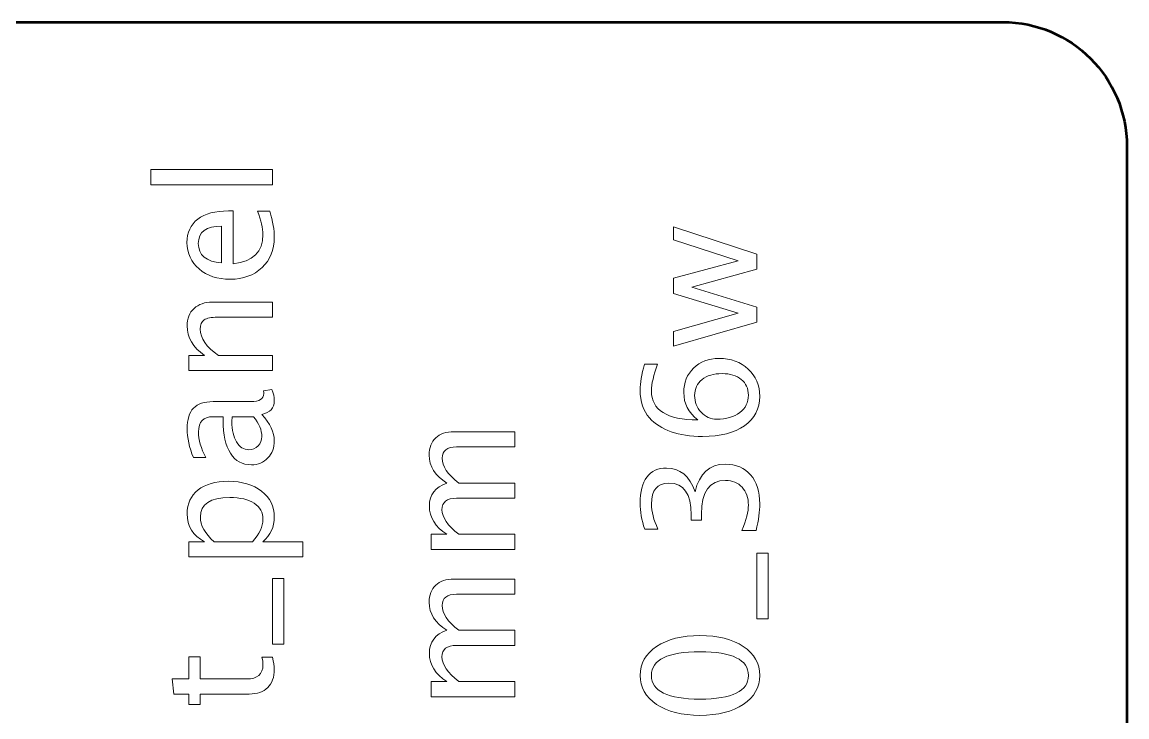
# Model space of a CAD drawing. Header units: centimetres. Extents: x -9.1 to 9.1, y -13.6 to 13.6.
# Drawn here: x -4.6 to -0.15, y -2.947 to -0.15 of the extents above; entities that cross this region are included whole.
import ezdxf

# ---------------------------------------------------------------- set-up
doc = ezdxf.new("R2010")
doc.units = ezdxf.units.CM
doc.header["$MEASUREMENT"] = 0
doc.layers.add('Layer 1', color=7, linetype='Continuous')

msp = doc.modelspace()

# ---------------------------------------------------------------- linework, layer by layer
at = {"layer": 'Layer 1', "lineweight": 53}
msp.add_open_spline([(-9.05, -0.65), (-9.05, -0.65), (-9.05, -13.05), (-9.05, -13.05), (-9.05, -13.05), (-9.05, -13.32614), (-8.82614, -13.55), (-8.55, -13.55), (-8.55, -13.55), (-8.55, -13.55), (-0.65, -13.55), (-0.65, -13.55), (-0.65, -13.55), (-0.37386, -13.55), (-0.15, -13.32614), (-0.15, -13.05), (-0.15, -13.05), (-0.15, -13.05), (-0.15, -0.65), (-0.15, -0.65), (-0.15, -0.65), (-0.15, -0.37386), (-0.37386, -0.15), (-0.65, -0.15), (-0.65, -0.15), (-0.65, -0.15), (-8.55, -0.15), (-8.55, -0.15), (-8.55, -0.15), (-8.82614, -0.15), (-9.05, -0.37386), (-9.05, -0.65)], degree=3, knots=[0, 0, 0, 0, 0.1111111, 0.1111111, 0.1111111, 0.1111111, 0.2222222, 0.2222222, 0.2222222, 0.2222222, 0.3333333, 0.3333333, 0.3333333, 0.3333333, 0.4444444, 0.4444444, 0.4444444, 0.4444444, 0.5555556, 0.5555556, 0.5555556, 0.5555556, 0.6666667, 0.6666667, 0.6666667, 0.6666667, 0.7777778, 0.7777778, 0.7777778, 0.7777778, 1, 1, 1, 1], dxfattribs=at)
at = {"layer": 'Layer 1', "color": 5, "lineweight": 9}
for points, knots in [([(-3.59174, -0.80486), (-3.59174, -0.80486), (-4.08133, -0.80486), (-4.08133, -0.80486), (-4.08133, -0.80486), (-4.08133, -0.80486), (-4.08133, -0.7439), (-4.08133, -0.7439), (-4.08133, -0.7439), (-4.08133, -0.7439), (-3.59174, -0.7439), (-3.59174, -0.7439), (-3.59174, -0.7439), (-3.59174, -0.7439), (-3.59174, -0.80486), (-3.59174, -0.80486)], [0, 0, 0, 0, 0.2, 0.2, 0.2, 0.2, 0.4, 0.4, 0.4, 0.4, 0.6, 0.6, 0.6, 0.6, 1, 1, 1, 1]), ([(-3.60254, -0.91163), (-3.59026, -0.95259), (-3.58412, -0.98762), (-3.58412, -1.01684), (-3.58412, -1.01684), (-3.58412, -1.06669), (-3.60063, -1.10722), (-3.63354, -1.13845), (-3.63354, -1.13845), (-3.66646, -1.16967), (-3.70911, -1.18533), (-3.7616, -1.18533), (-3.7616, -1.18533), (-3.81251, -1.18533), (-3.85431, -1.17157), (-3.88702, -1.14395), (-3.88702, -1.14395), (-3.91961, -1.11633), (-3.93591, -1.08098), (-3.93591, -1.0379), (-3.93591, -1.0379), (-3.93591, -0.99715), (-3.92141, -0.96561), (-3.89241, -0.94338), (-3.89241, -0.94338), (-3.86341, -0.92116), (-3.82235, -0.91005), (-3.76912, -0.91005), (-3.76912, -0.91005), (-3.76912, -0.91005), (-3.75049, -0.91036), (-3.75049, -0.91036), (-3.75049, -0.91036), (-3.75049, -0.91036), (-3.75049, -1.1231), (-3.75049, -1.1231), (-3.75049, -1.1231), (-3.67006, -1.11421), (-3.62984, -1.07495), (-3.62984, -1.00541), (-3.62984, -1.00541), (-3.62984, -0.9799), (-3.63704, -0.94868), (-3.65143, -0.91163), (-3.65143, -0.91163), (-3.65143, -0.91163), (-3.60254, -0.91163), (-3.60254, -0.91163)], [0, 0, 0, 0, 0.0769231, 0.0769231, 0.0769231, 0.0769231, 0.1538462, 0.1538462, 0.1538462, 0.1538462, 0.2307692, 0.2307692, 0.2307692, 0.2307692, 0.3076923, 0.3076923, 0.3076923, 0.3076923, 0.3846154, 0.3846154, 0.3846154, 0.3846154, 0.4615385, 0.4615385, 0.4615385, 0.4615385, 0.5384615, 0.5384615, 0.5384615, 0.5384615, 0.6153846, 0.6153846, 0.6153846, 0.6153846, 0.6923077, 0.6923077, 0.6923077, 0.6923077, 0.7692308, 0.7692308, 0.7692308, 0.7692308, 0.8461538, 0.8461538, 0.8461538, 0.8461538, 1, 1, 1, 1]), ([(-3.79621, -1.11992), (-3.79621, -1.11992), (-3.79621, -0.97132), (-3.79621, -0.97132), (-3.79621, -0.97132), (-3.85886, -0.97132), (-3.89019, -0.99471), (-3.89019, -1.0414), (-3.89019, -1.0414), (-3.89019, -1.08839), (-3.85886, -1.11453), (-3.79621, -1.11992)], [0, 0, 0, 0, 0.25, 0.25, 0.25, 0.25, 0.5, 0.5, 0.5, 0.5, 1, 1, 1, 1]), ([(-1.64018, -1.3588), (-1.64018, -1.3588), (-1.97673, -1.45532), (-1.97673, -1.45532), (-1.97673, -1.45532), (-1.97673, -1.45532), (-1.97673, -1.39584), (-1.97673, -1.39584), (-1.97673, -1.39584), (-1.97673, -1.39584), (-1.71543, -1.32186), (-1.71543, -1.32186), (-1.71543, -1.32186), (-1.71543, -1.32186), (-1.97673, -1.24207), (-1.97673, -1.24207), (-1.97673, -1.24207), (-1.97673, -1.24207), (-1.97673, -1.1811), (-1.97673, -1.1811), (-1.97673, -1.1811), (-1.97673, -1.1811), (-1.71585, -1.11093), (-1.71585, -1.11093), (-1.71585, -1.11093), (-1.71585, -1.11093), (-1.97673, -1.02605), (-1.97673, -1.02605), (-1.97673, -1.02605), (-1.97673, -1.02605), (-1.97673, -0.97398), (-1.97673, -0.97398), (-1.97673, -0.97398), (-1.97673, -0.97398), (-1.64018, -1.08383), (-1.64018, -1.08383), (-1.64018, -1.08383), (-1.64018, -1.08383), (-1.64018, -1.14479), (-1.64018, -1.14479), (-1.64018, -1.14479), (-1.64018, -1.14479), (-1.90265, -1.21697), (-1.90265, -1.21697), (-1.90265, -1.21697), (-1.90265, -1.21697), (-1.64018, -1.29784), (-1.64018, -1.29784), (-1.64018, -1.29784), (-1.64018, -1.29784), (-1.64018, -1.3588), (-1.64018, -1.3588)], [0, 0, 0, 0, 0.0714286, 0.0714286, 0.0714286, 0.0714286, 0.1428571, 0.1428571, 0.1428571, 0.1428571, 0.2142857, 0.2142857, 0.2142857, 0.2142857, 0.2857143, 0.2857143, 0.2857143, 0.2857143, 0.3571429, 0.3571429, 0.3571429, 0.3571429, 0.4285714, 0.4285714, 0.4285714, 0.4285714, 0.5, 0.5, 0.5, 0.5, 0.5714286, 0.5714286, 0.5714286, 0.5714286, 0.6428571, 0.6428571, 0.6428571, 0.6428571, 0.7142857, 0.7142857, 0.7142857, 0.7142857, 0.7857143, 0.7857143, 0.7857143, 0.7857143, 0.8571429, 0.8571429, 0.8571429, 0.8571429, 1, 1, 1, 1]), ([(-3.59174, -1.55278), (-3.59174, -1.55278), (-3.92829, -1.55278), (-3.92829, -1.55278), (-3.92829, -1.55278), (-3.92829, -1.55278), (-3.92829, -1.49182), (-3.92829, -1.49182), (-3.92829, -1.49182), (-3.92829, -1.49182), (-3.86468, -1.49182), (-3.86468, -1.49182), (-3.86468, -1.49182), (-3.91178, -1.45954), (-3.93528, -1.41996), (-3.93528, -1.37317), (-3.93528, -1.37317), (-3.93528, -1.34375), (-3.92607, -1.32036), (-3.90755, -1.30311), (-3.90755, -1.30311), (-3.88913, -1.28586), (-3.86426, -1.27718), (-3.83315, -1.27718), (-3.83315, -1.27718), (-3.83315, -1.27718), (-3.59174, -1.27718), (-3.59174, -1.27718), (-3.59174, -1.27718), (-3.59174, -1.27718), (-3.59174, -1.33814), (-3.59174, -1.33814), (-3.59174, -1.33814), (-3.59174, -1.33814), (-3.81325, -1.33814), (-3.81325, -1.33814), (-3.81325, -1.33814), (-3.83823, -1.33814), (-3.85601, -1.34184), (-3.86659, -1.34915), (-3.86659, -1.34915), (-3.87728, -1.35655), (-3.88257, -1.36873), (-3.88257, -1.38576), (-3.88257, -1.38576), (-3.88257, -1.42324), (-3.85812, -1.45859), (-3.80923, -1.49182), (-3.80923, -1.49182), (-3.80923, -1.49182), (-3.59174, -1.49182), (-3.59174, -1.49182), (-3.59174, -1.49182), (-3.59174, -1.49182), (-3.59174, -1.55278), (-3.59174, -1.55278)], [0, 0, 0, 0, 0.0666667, 0.0666667, 0.0666667, 0.0666667, 0.1333333, 0.1333333, 0.1333333, 0.1333333, 0.2, 0.2, 0.2, 0.2, 0.2666667, 0.2666667, 0.2666667, 0.2666667, 0.3333333, 0.3333333, 0.3333333, 0.3333333, 0.4, 0.4, 0.4, 0.4, 0.4666667, 0.4666667, 0.4666667, 0.4666667, 0.5333333, 0.5333333, 0.5333333, 0.5333333, 0.6, 0.6, 0.6, 0.6, 0.6666667, 0.6666667, 0.6666667, 0.6666667, 0.7333333, 0.7333333, 0.7333333, 0.7333333, 0.8, 0.8, 0.8, 0.8, 0.8666667, 0.8666667, 0.8666667, 0.8666667, 1, 1, 1, 1]), ([(-1.87809, -1.75144), (-1.91588, -1.72223), (-1.93482, -1.68551), (-1.93482, -1.64126), (-1.93482, -1.64126), (-1.93482, -1.60115), (-1.92159, -1.56834), (-1.89503, -1.54273), (-1.89503, -1.54273), (-1.86846, -1.51722), (-1.83438, -1.50441), (-1.79279, -1.50441), (-1.79279, -1.50441), (-1.74506, -1.50441), (-1.7058, -1.5187), (-1.675, -1.54738), (-1.675, -1.54738), (-1.6442, -1.57606), (-1.62875, -1.61247), (-1.62875, -1.65682), (-1.62875, -1.65682), (-1.62875, -1.7072), (-1.64918, -1.74678), (-1.68992, -1.77525), (-1.68992, -1.77525), (-1.73077, -1.80383), (-1.78729, -1.81811), (-1.85936, -1.81811), (-1.85936, -1.81811), (-1.95652, -1.81811), (-2.02774, -1.79314), (-2.07325, -1.74329), (-2.07325, -1.74329), (-2.09823, -1.7162), (-2.11072, -1.67873), (-2.11072, -1.63099), (-2.11072, -1.63099), (-2.11072, -1.60326), (-2.105, -1.56887), (-2.09357, -1.52791), (-2.09357, -1.52791), (-2.09357, -1.52791), (-2.04023, -1.52791), (-2.04023, -1.52791), (-2.04023, -1.52791), (-2.05674, -1.5712), (-2.065, -1.60676), (-2.065, -1.6347), (-2.065, -1.6347), (-2.065, -1.71249), (-2.00266, -1.75144), (-1.87809, -1.75144)], [0, 0, 0, 0, 0.0714286, 0.0714286, 0.0714286, 0.0714286, 0.1428571, 0.1428571, 0.1428571, 0.1428571, 0.2142857, 0.2142857, 0.2142857, 0.2142857, 0.2857143, 0.2857143, 0.2857143, 0.2857143, 0.3571429, 0.3571429, 0.3571429, 0.3571429, 0.4285714, 0.4285714, 0.4285714, 0.4285714, 0.5, 0.5, 0.5, 0.5, 0.5714286, 0.5714286, 0.5714286, 0.5714286, 0.6428571, 0.6428571, 0.6428571, 0.6428571, 0.7142857, 0.7142857, 0.7142857, 0.7142857, 0.7857143, 0.7857143, 0.7857143, 0.7857143, 0.8571429, 0.8571429, 0.8571429, 0.8571429, 1, 1, 1, 1]), ([(-1.78073, -1.56537), (-1.8147, -1.56537), (-1.84158, -1.57321), (-1.86137, -1.58898), (-1.86137, -1.58898), (-1.88116, -1.60474), (-1.89101, -1.62633), (-1.89101, -1.65376), (-1.89101, -1.65376), (-1.89101, -1.6799), (-1.88233, -1.70223), (-1.86486, -1.72085), (-1.86486, -1.72085), (-1.84751, -1.73959), (-1.82655, -1.7489), (-1.80211, -1.7489), (-1.80211, -1.7489), (-1.76358, -1.7489), (-1.73268, -1.74001), (-1.7094, -1.72234), (-1.7094, -1.72234), (-1.68611, -1.70456), (-1.67447, -1.68106), (-1.67447, -1.65185), (-1.67447, -1.65185), (-1.67447, -1.62528), (-1.684, -1.60422), (-1.70305, -1.58866), (-1.70305, -1.58866), (-1.7221, -1.5731), (-1.74802, -1.56537), (-1.78073, -1.56537)], [0, 0, 0, 0, 0.1111111, 0.1111111, 0.1111111, 0.1111111, 0.2222222, 0.2222222, 0.2222222, 0.2222222, 0.3333333, 0.3333333, 0.3333333, 0.3333333, 0.4444444, 0.4444444, 0.4444444, 0.4444444, 0.5555556, 0.5555556, 0.5555556, 0.5555556, 0.6666667, 0.6666667, 0.6666667, 0.6666667, 0.7777778, 0.7777778, 0.7777778, 0.7777778, 1, 1, 1, 1]), ([(-3.6346, -1.72994), (-3.60095, -1.76657), (-3.58412, -1.80181), (-3.58412, -1.83568), (-3.58412, -1.83568), (-3.58412, -1.86351), (-3.5928, -1.88669), (-3.61026, -1.905), (-3.61026, -1.905), (-3.62772, -1.92341), (-3.64974, -1.93262), (-3.6763, -1.93262), (-3.6763, -1.93262), (-3.71303, -1.93262), (-3.74128, -1.91717), (-3.76097, -1.88626), (-3.76097, -1.88626), (-3.78065, -1.85536), (-3.7905, -1.81102), (-3.7905, -1.75323), (-3.7905, -1.75323), (-3.7905, -1.75323), (-3.7905, -1.73893), (-3.7905, -1.73893), (-3.7905, -1.73893), (-3.7905, -1.73893), (-3.83103, -1.73893), (-3.83103, -1.73893), (-3.83103, -1.73893), (-3.87008, -1.73893), (-3.88956, -1.75926), (-3.88956, -1.80001), (-3.88956, -1.80001), (-3.88956, -1.83155), (-3.87961, -1.86605), (-3.85971, -1.90341), (-3.85971, -1.90341), (-3.85971, -1.90341), (-3.90988, -1.90341), (-3.90988, -1.90341), (-3.90988, -1.90341), (-3.92681, -1.86235), (-3.93528, -1.82361), (-3.93528, -1.78731), (-3.93528, -1.78731), (-3.93528, -1.74995), (-3.92681, -1.72232), (-3.90977, -1.70464), (-3.90977, -1.70464), (-3.89273, -1.68686), (-3.86648, -1.67797), (-3.83103, -1.67797), (-3.83103, -1.67797), (-3.83103, -1.67797), (-3.67895, -1.67797), (-3.67895, -1.67797), (-3.67895, -1.67797), (-3.64413, -1.67797), (-3.62667, -1.66729), (-3.62667, -1.6458), (-3.62667, -1.6458), (-3.62667, -1.64316), (-3.62709, -1.63924), (-3.62794, -1.63405), (-3.62794, -1.63405), (-3.62794, -1.63405), (-3.59407, -1.62971), (-3.59407, -1.62971), (-3.59407, -1.62971), (-3.5874, -1.64358), (-3.58412, -1.65882), (-3.58412, -1.67554), (-3.58412, -1.67554), (-3.58412, -1.70401), (-3.60095, -1.72211), (-3.6346, -1.72994)], [0, 0, 0, 0, 0.05, 0.05, 0.05, 0.05, 0.1, 0.1, 0.1, 0.1, 0.15, 0.15, 0.15, 0.15, 0.2, 0.2, 0.2, 0.2, 0.25, 0.25, 0.25, 0.25, 0.3, 0.3, 0.3, 0.3, 0.35, 0.35, 0.35, 0.35, 0.4, 0.4, 0.4, 0.4, 0.45, 0.45, 0.45, 0.45, 0.5, 0.5, 0.5, 0.5, 0.55, 0.55, 0.55, 0.55, 0.6, 0.6, 0.6, 0.6, 0.65, 0.65, 0.65, 0.65, 0.7, 0.7, 0.7, 0.7, 0.75, 0.75, 0.75, 0.75, 0.8, 0.8, 0.8, 0.8, 0.85, 0.85, 0.85, 0.85, 0.9, 0.9, 0.9, 0.9, 1, 1, 1, 1]), ([(-3.66783, -1.73893), (-3.66783, -1.73893), (-3.7543, -1.73893), (-3.7543, -1.73893), (-3.7543, -1.73893), (-3.7543, -1.73893), (-3.75494, -1.75852), (-3.75494, -1.75852), (-3.75494, -1.75852), (-3.75494, -1.79239), (-3.74869, -1.8197), (-3.7362, -1.84054), (-3.7362, -1.84054), (-3.72361, -1.86129), (-3.70699, -1.87166), (-3.68625, -1.87166), (-3.68625, -1.87166), (-3.67175, -1.87166), (-3.65947, -1.86647), (-3.64942, -1.85621), (-3.64942, -1.85621), (-3.63937, -1.84584), (-3.63429, -1.83324), (-3.63429, -1.81832), (-3.63429, -1.81832), (-3.63429, -1.79292), (-3.6455, -1.76646), (-3.66783, -1.73893)], [0, 0, 0, 0, 0.125, 0.125, 0.125, 0.125, 0.25, 0.25, 0.25, 0.25, 0.375, 0.375, 0.375, 0.375, 0.5, 0.5, 0.5, 0.5, 0.625, 0.625, 0.625, 0.625, 0.75, 0.75, 0.75, 0.75, 1, 1, 1, 1]), ([(-2.61596, -2.27317), (-2.61596, -2.27317), (-2.95251, -2.27317), (-2.95251, -2.27317), (-2.95251, -2.27317), (-2.95251, -2.27317), (-2.95251, -2.21221), (-2.95251, -2.21221), (-2.95251, -2.21221), (-2.95251, -2.21221), (-2.8889, -2.21221), (-2.8889, -2.21221), (-2.8889, -2.21221), (-2.936, -2.18247), (-2.9595, -2.14437), (-2.9595, -2.09769), (-2.9595, -2.09769), (-2.9595, -2.05271), (-2.936, -2.02212), (-2.8889, -2.00582), (-2.8889, -2.00582), (-2.93642, -1.97693), (-2.96013, -1.93926), (-2.96013, -1.89301), (-2.96013, -1.89301), (-2.96013, -1.86348), (-2.95145, -1.84051), (-2.93399, -1.82411), (-2.93399, -1.82411), (-2.91653, -1.8077), (-2.89208, -1.79945), (-2.86065, -1.79945), (-2.86065, -1.79945), (-2.86065, -1.79945), (-2.61596, -1.79945), (-2.61596, -1.79945), (-2.61596, -1.79945), (-2.61596, -1.79945), (-2.61596, -1.86041), (-2.61596, -1.86041), (-2.61596, -1.86041), (-2.61596, -1.86041), (-2.85059, -1.86041), (-2.85059, -1.86041), (-2.85059, -1.86041), (-2.8889, -1.86041), (-2.90806, -1.87565), (-2.90806, -1.90613), (-2.90806, -1.90613), (-2.90806, -1.93777), (-2.88573, -1.97101), (-2.84096, -2.00582), (-2.84096, -2.00582), (-2.84096, -2.00582), (-2.61596, -2.00582), (-2.61596, -2.00582), (-2.61596, -2.00582), (-2.61596, -2.00582), (-2.61596, -2.06678), (-2.61596, -2.06678), (-2.61596, -2.06678), (-2.61596, -2.06678), (-2.8508, -2.06678), (-2.8508, -2.06678), (-2.8508, -2.06678), (-2.88943, -2.06678), (-2.9087, -2.08224), (-2.9087, -2.11325), (-2.9087, -2.11325), (-2.9087, -2.14405), (-2.88626, -2.17707), (-2.84128, -2.21221), (-2.84128, -2.21221), (-2.84128, -2.21221), (-2.61596, -2.21221), (-2.61596, -2.21221), (-2.61596, -2.21221), (-2.61596, -2.21221), (-2.61596, -2.27317), (-2.61596, -2.27317)], [0, 0, 0, 0, 0.047619, 0.047619, 0.047619, 0.047619, 0.0952381, 0.0952381, 0.0952381, 0.0952381, 0.1428571, 0.1428571, 0.1428571, 0.1428571, 0.1904762, 0.1904762, 0.1904762, 0.1904762, 0.2380952, 0.2380952, 0.2380952, 0.2380952, 0.2857143, 0.2857143, 0.2857143, 0.2857143, 0.3333333, 0.3333333, 0.3333333, 0.3333333, 0.3809524, 0.3809524, 0.3809524, 0.3809524, 0.4285714, 0.4285714, 0.4285714, 0.4285714, 0.4761905, 0.4761905, 0.4761905, 0.4761905, 0.5238095, 0.5238095, 0.5238095, 0.5238095, 0.5714286, 0.5714286, 0.5714286, 0.5714286, 0.6190476, 0.6190476, 0.6190476, 0.6190476, 0.6666667, 0.6666667, 0.6666667, 0.6666667, 0.7142857, 0.7142857, 0.7142857, 0.7142857, 0.7619048, 0.7619048, 0.7619048, 0.7619048, 0.8095238, 0.8095238, 0.8095238, 0.8095238, 0.8571429, 0.8571429, 0.8571429, 0.8571429, 0.9047619, 0.9047619, 0.9047619, 0.9047619, 1, 1, 1, 1]), ([(-1.64336, -2.19743), (-1.64336, -2.19743), (-1.70051, -2.19743), (-1.70051, -2.19743), (-1.70051, -2.19743), (-1.68315, -2.15383), (-1.67447, -2.11964), (-1.67447, -2.09456), (-1.67447, -2.09456), (-1.67447, -2.06503), (-1.68294, -2.04121), (-1.69998, -2.0229), (-1.69998, -2.0229), (-1.71702, -2.00459), (-1.73924, -1.99549), (-1.76655, -1.99549), (-1.76655, -1.99549), (-1.83132, -1.99549), (-1.8637, -2.04057), (-1.8637, -2.13075), (-1.8637, -2.13075), (-1.8637, -2.13075), (-1.8637, -2.15488), (-1.8637, -2.15488), (-1.8637, -2.15488), (-1.8637, -2.15488), (-1.90466, -2.15488), (-1.90466, -2.15488), (-1.90466, -2.15488), (-1.90466, -2.15488), (-1.90498, -2.13351), (-1.90498, -2.13351), (-1.90498, -2.13351), (-1.90498, -2.04873), (-1.93482, -2.00628), (-1.99462, -2.00628), (-1.99462, -2.00628), (-2.0415, -2.00628), (-2.065, -2.03444), (-2.065, -2.09064), (-2.065, -2.09064), (-2.065, -2.12081), (-2.05632, -2.15425), (-2.03896, -2.19108), (-2.03896, -2.19108), (-2.03896, -2.19108), (-2.0923, -2.19108), (-2.0923, -2.19108), (-2.0923, -2.19108), (-2.10458, -2.15499), (-2.11072, -2.12017), (-2.11072, -2.08673), (-2.11072, -2.08673), (-2.11072, -2.04121), (-2.10161, -2.00618), (-2.08341, -1.98184), (-2.08341, -1.98184), (-2.06531, -1.9575), (-2.03896, -1.94532), (-2.00446, -1.94532), (-2.00446, -1.94532), (-1.95059, -1.94532), (-1.91217, -1.97718), (-1.88931, -2.041), (-1.88931, -2.041), (-1.87206, -1.96702), (-1.83153, -1.93008), (-1.7675, -1.93008), (-1.7675, -1.93008), (-1.72432, -1.93008), (-1.69035, -1.94437), (-1.66569, -1.97284), (-1.66569, -1.97284), (-1.64103, -2.00131), (-1.62875, -2.04047), (-1.62875, -2.09022), (-1.62875, -2.09022), (-1.62875, -2.11858), (-1.63362, -2.15425), (-1.64336, -2.19743)], [0, 0, 0, 0, 0.047619, 0.047619, 0.047619, 0.047619, 0.0952381, 0.0952381, 0.0952381, 0.0952381, 0.1428571, 0.1428571, 0.1428571, 0.1428571, 0.1904762, 0.1904762, 0.1904762, 0.1904762, 0.2380952, 0.2380952, 0.2380952, 0.2380952, 0.2857143, 0.2857143, 0.2857143, 0.2857143, 0.3333333, 0.3333333, 0.3333333, 0.3333333, 0.3809524, 0.3809524, 0.3809524, 0.3809524, 0.4285714, 0.4285714, 0.4285714, 0.4285714, 0.4761905, 0.4761905, 0.4761905, 0.4761905, 0.5238095, 0.5238095, 0.5238095, 0.5238095, 0.5714286, 0.5714286, 0.5714286, 0.5714286, 0.6190476, 0.6190476, 0.6190476, 0.6190476, 0.6666667, 0.6666667, 0.6666667, 0.6666667, 0.7142857, 0.7142857, 0.7142857, 0.7142857, 0.7619048, 0.7619048, 0.7619048, 0.7619048, 0.8095238, 0.8095238, 0.8095238, 0.8095238, 0.8571429, 0.8571429, 0.8571429, 0.8571429, 0.9047619, 0.9047619, 0.9047619, 0.9047619, 1, 1, 1, 1]), ([(-3.46918, -2.30305), (-3.46918, -2.30305), (-3.92829, -2.30305), (-3.92829, -2.30305), (-3.92829, -2.30305), (-3.92829, -2.30305), (-3.92829, -2.24209), (-3.92829, -2.24209), (-3.92829, -2.24209), (-3.92829, -2.24209), (-3.86468, -2.24209), (-3.86468, -2.24209), (-3.86468, -2.24209), (-3.91178, -2.21711), (-3.93528, -2.17954), (-3.93528, -2.12947), (-3.93528, -2.12947), (-3.93528, -2.08894), (-3.92056, -2.05708), (-3.89104, -2.0338), (-3.89104, -2.0338), (-3.86151, -2.01052), (-3.82119, -1.99887), (-3.77007, -1.99887), (-3.77007, -1.99887), (-3.7144, -1.99887), (-3.66942, -2.0121), (-3.63534, -2.03846), (-3.63534, -2.03846), (-3.60116, -2.06481), (-3.58412, -2.09952), (-3.58412, -2.14249), (-3.58412, -2.14249), (-3.58412, -2.1824), (-3.59936, -2.21563), (-3.62995, -2.24209), (-3.62995, -2.24209), (-3.62995, -2.24209), (-3.46918, -2.24209), (-3.46918, -2.24209), (-3.46918, -2.24209), (-3.46918, -2.24209), (-3.46918, -2.30305), (-3.46918, -2.30305)], [0, 0, 0, 0, 0.0833333, 0.0833333, 0.0833333, 0.0833333, 0.1666667, 0.1666667, 0.1666667, 0.1666667, 0.25, 0.25, 0.25, 0.25, 0.3333333, 0.3333333, 0.3333333, 0.3333333, 0.4166667, 0.4166667, 0.4166667, 0.4166667, 0.5, 0.5, 0.5, 0.5, 0.5833333, 0.5833333, 0.5833333, 0.5833333, 0.6666667, 0.6666667, 0.6666667, 0.6666667, 0.75, 0.75, 0.75, 0.75, 0.8333333, 0.8333333, 0.8333333, 0.8333333, 1, 1, 1, 1]), ([(-3.67196, -2.24209), (-3.64392, -2.21066), (-3.62984, -2.18071), (-3.62984, -2.15224), (-3.62984, -2.15224), (-3.62984, -2.12418), (-3.64159, -2.10249), (-3.66498, -2.08725), (-3.66498, -2.08725), (-3.68837, -2.0719), (-3.72128, -2.06428), (-3.76383, -2.06428), (-3.76383, -2.06428), (-3.84257, -2.06428), (-3.88194, -2.09031), (-3.88194, -2.14238), (-3.88194, -2.14238), (-3.88194, -2.17647), (-3.86352, -2.2097), (-3.82658, -2.24209), (-3.82658, -2.24209), (-3.82658, -2.24209), (-3.67196, -2.24209), (-3.67196, -2.24209)], [0, 0, 0, 0, 0.1428571, 0.1428571, 0.1428571, 0.1428571, 0.2857143, 0.2857143, 0.2857143, 0.2857143, 0.4285714, 0.4285714, 0.4285714, 0.4285714, 0.5714286, 0.5714286, 0.5714286, 0.5714286, 0.7142857, 0.7142857, 0.7142857, 0.7142857, 1, 1, 1, 1]), ([(-1.59446, -2.55303), (-1.59446, -2.55303), (-1.64018, -2.55303), (-1.64018, -2.55303), (-1.64018, -2.55303), (-1.64018, -2.55303), (-1.64018, -2.28886), (-1.64018, -2.28886), (-1.64018, -2.28886), (-1.64018, -2.28886), (-1.59446, -2.28886), (-1.59446, -2.28886), (-1.59446, -2.28886), (-1.59446, -2.28886), (-1.59446, -2.55303), (-1.59446, -2.55303)], [0, 0, 0, 0, 0.2, 0.2, 0.2, 0.2, 0.4, 0.4, 0.4, 0.4, 0.6, 0.6, 0.6, 0.6, 1, 1, 1, 1]), ([(-3.54602, -2.65484), (-3.54602, -2.65484), (-3.59174, -2.65484), (-3.59174, -2.65484), (-3.59174, -2.65484), (-3.59174, -2.65484), (-3.59174, -2.39067), (-3.59174, -2.39067), (-3.59174, -2.39067), (-3.59174, -2.39067), (-3.54602, -2.39067), (-3.54602, -2.39067), (-3.54602, -2.39067), (-3.54602, -2.39067), (-3.54602, -2.65484), (-3.54602, -2.65484)], [0, 0, 0, 0, 0.2, 0.2, 0.2, 0.2, 0.4, 0.4, 0.4, 0.4, 0.6, 0.6, 0.6, 0.6, 1, 1, 1, 1]), ([(-2.61596, -2.86605), (-2.61596, -2.86605), (-2.95251, -2.86605), (-2.95251, -2.86605), (-2.95251, -2.86605), (-2.95251, -2.86605), (-2.95251, -2.80509), (-2.95251, -2.80509), (-2.95251, -2.80509), (-2.95251, -2.80509), (-2.8889, -2.80509), (-2.8889, -2.80509), (-2.8889, -2.80509), (-2.936, -2.77535), (-2.9595, -2.73725), (-2.9595, -2.69057), (-2.9595, -2.69057), (-2.9595, -2.64559), (-2.936, -2.615), (-2.8889, -2.5987), (-2.8889, -2.5987), (-2.93642, -2.56981), (-2.96013, -2.53214), (-2.96013, -2.48589), (-2.96013, -2.48589), (-2.96013, -2.45636), (-2.95145, -2.43339), (-2.93399, -2.41699), (-2.93399, -2.41699), (-2.91653, -2.40058), (-2.89208, -2.39233), (-2.86065, -2.39233), (-2.86065, -2.39233), (-2.86065, -2.39233), (-2.61596, -2.39233), (-2.61596, -2.39233), (-2.61596, -2.39233), (-2.61596, -2.39233), (-2.61596, -2.45329), (-2.61596, -2.45329), (-2.61596, -2.45329), (-2.61596, -2.45329), (-2.85059, -2.45329), (-2.85059, -2.45329), (-2.85059, -2.45329), (-2.8889, -2.45329), (-2.90806, -2.46853), (-2.90806, -2.49901), (-2.90806, -2.49901), (-2.90806, -2.53065), (-2.88573, -2.56389), (-2.84096, -2.5987), (-2.84096, -2.5987), (-2.84096, -2.5987), (-2.61596, -2.5987), (-2.61596, -2.5987), (-2.61596, -2.5987), (-2.61596, -2.5987), (-2.61596, -2.65966), (-2.61596, -2.65966), (-2.61596, -2.65966), (-2.61596, -2.65966), (-2.8508, -2.65966), (-2.8508, -2.65966), (-2.8508, -2.65966), (-2.88943, -2.65966), (-2.9087, -2.67512), (-2.9087, -2.70613), (-2.9087, -2.70613), (-2.9087, -2.73693), (-2.88626, -2.76995), (-2.84128, -2.80509), (-2.84128, -2.80509), (-2.84128, -2.80509), (-2.61596, -2.80509), (-2.61596, -2.80509), (-2.61596, -2.80509), (-2.61596, -2.80509), (-2.61596, -2.86605), (-2.61596, -2.86605)], [0, 0, 0, 0, 0.047619, 0.047619, 0.047619, 0.047619, 0.0952381, 0.0952381, 0.0952381, 0.0952381, 0.1428571, 0.1428571, 0.1428571, 0.1428571, 0.1904762, 0.1904762, 0.1904762, 0.1904762, 0.2380952, 0.2380952, 0.2380952, 0.2380952, 0.2857143, 0.2857143, 0.2857143, 0.2857143, 0.3333333, 0.3333333, 0.3333333, 0.3333333, 0.3809524, 0.3809524, 0.3809524, 0.3809524, 0.4285714, 0.4285714, 0.4285714, 0.4285714, 0.4761905, 0.4761905, 0.4761905, 0.4761905, 0.5238095, 0.5238095, 0.5238095, 0.5238095, 0.5714286, 0.5714286, 0.5714286, 0.5714286, 0.6190476, 0.6190476, 0.6190476, 0.6190476, 0.6666667, 0.6666667, 0.6666667, 0.6666667, 0.7142857, 0.7142857, 0.7142857, 0.7142857, 0.7619048, 0.7619048, 0.7619048, 0.7619048, 0.8095238, 0.8095238, 0.8095238, 0.8095238, 0.8571429, 0.8571429, 0.8571429, 0.8571429, 0.9047619, 0.9047619, 0.9047619, 0.9047619, 1, 1, 1, 1]), ([(-1.62875, -2.78057), (-1.62875, -2.82872), (-1.65087, -2.86756), (-1.695, -2.89699), (-1.695, -2.89699), (-1.73913, -2.92651), (-1.79734, -2.94122), (-1.86973, -2.94122), (-1.86973, -2.94122), (-1.94212, -2.94122), (-2.00033, -2.92651), (-2.04446, -2.89699), (-2.04446, -2.89699), (-2.0886, -2.86756), (-2.11072, -2.82872), (-2.11072, -2.78057), (-2.11072, -2.78057), (-2.11072, -2.73219), (-2.0887, -2.69335), (-2.04468, -2.66393), (-2.04468, -2.66393), (-2.00065, -2.63462), (-1.94233, -2.6199), (-1.86973, -2.6199), (-1.86973, -2.6199), (-1.79734, -2.6199), (-1.73913, -2.63462), (-1.695, -2.66393), (-1.695, -2.66393), (-1.65087, -2.69335), (-1.62875, -2.73219), (-1.62875, -2.78057)], [0, 0, 0, 0, 0.1111111, 0.1111111, 0.1111111, 0.1111111, 0.2222222, 0.2222222, 0.2222222, 0.2222222, 0.3333333, 0.3333333, 0.3333333, 0.3333333, 0.4444444, 0.4444444, 0.4444444, 0.4444444, 0.5555556, 0.5555556, 0.5555556, 0.5555556, 0.6666667, 0.6666667, 0.6666667, 0.6666667, 0.7777778, 0.7777778, 0.7777778, 0.7777778, 1, 1, 1, 1]), ([(-3.59185, -2.70754), (-3.58666, -2.72638), (-3.58412, -2.74279), (-3.58412, -2.75665), (-3.58412, -2.75665), (-3.58412, -2.78777), (-3.59301, -2.812), (-3.61079, -2.82936), (-3.61079, -2.82936), (-3.62857, -2.84682), (-3.65323, -2.8555), (-3.68487, -2.8555), (-3.68487, -2.8555), (-3.68487, -2.8555), (-3.88257, -2.8555), (-3.88257, -2.8555), (-3.88257, -2.8555), (-3.88257, -2.8555), (-3.88257, -2.89762), (-3.88257, -2.89762), (-3.88257, -2.89762), (-3.88257, -2.89762), (-3.92829, -2.89762), (-3.92829, -2.89762), (-3.92829, -2.89762), (-3.92829, -2.89762), (-3.92829, -2.8555), (-3.92829, -2.8555), (-3.92829, -2.8555), (-3.92829, -2.8555), (-3.98914, -2.8555), (-3.98914, -2.8555), (-3.98914, -2.8555), (-3.98914, -2.8555), (-3.99497, -2.79454), (-3.99497, -2.79454), (-3.99497, -2.79454), (-3.99497, -2.79454), (-3.92829, -2.79454), (-3.92829, -2.79454), (-3.92829, -2.79454), (-3.92829, -2.79454), (-3.92829, -2.70627), (-3.92829, -2.70627), (-3.92829, -2.70627), (-3.92829, -2.70627), (-3.88257, -2.70627), (-3.88257, -2.70627), (-3.88257, -2.70627), (-3.88257, -2.70627), (-3.88257, -2.79454), (-3.88257, -2.79454), (-3.88257, -2.79454), (-3.88257, -2.79454), (-3.69588, -2.79454), (-3.69588, -2.79454), (-3.69588, -2.79454), (-3.65185, -2.79454), (-3.62984, -2.77538), (-3.62984, -2.73718), (-3.62984, -2.73718), (-3.62984, -2.72903), (-3.63122, -2.71919), (-3.63386, -2.70754), (-3.63386, -2.70754), (-3.63386, -2.70754), (-3.59185, -2.70754), (-3.59185, -2.70754)], [0, 0, 0, 0, 0.0555556, 0.0555556, 0.0555556, 0.0555556, 0.1111111, 0.1111111, 0.1111111, 0.1111111, 0.1666667, 0.1666667, 0.1666667, 0.1666667, 0.2222222, 0.2222222, 0.2222222, 0.2222222, 0.2777778, 0.2777778, 0.2777778, 0.2777778, 0.3333333, 0.3333333, 0.3333333, 0.3333333, 0.3888889, 0.3888889, 0.3888889, 0.3888889, 0.4444444, 0.4444444, 0.4444444, 0.4444444, 0.5, 0.5, 0.5, 0.5, 0.5555556, 0.5555556, 0.5555556, 0.5555556, 0.6111111, 0.6111111, 0.6111111, 0.6111111, 0.6666667, 0.6666667, 0.6666667, 0.6666667, 0.7222222, 0.7222222, 0.7222222, 0.7222222, 0.7777778, 0.7777778, 0.7777778, 0.7777778, 0.8333333, 0.8333333, 0.8333333, 0.8333333, 0.8888889, 0.8888889, 0.8888889, 0.8888889, 1, 1, 1, 1]), ([(-1.67447, -2.78068), (-1.67447, -2.71706), (-1.73956, -2.68531), (-1.86973, -2.68531), (-1.86973, -2.68531), (-1.99991, -2.68531), (-2.065, -2.71706), (-2.065, -2.78068), (-2.065, -2.78068), (-2.065, -2.84407), (-1.99991, -2.87582), (-1.86973, -2.87582), (-1.86973, -2.87582), (-1.73956, -2.87582), (-1.67447, -2.84407), (-1.67447, -2.78068)], [0, 0, 0, 0, 0.2, 0.2, 0.2, 0.2, 0.4, 0.4, 0.4, 0.4, 0.6, 0.6, 0.6, 0.6, 1, 1, 1, 1])]:
    msp.add_open_spline(points, degree=3, knots=knots, dxfattribs=at)

doc.saveas('drawing.dxf')
